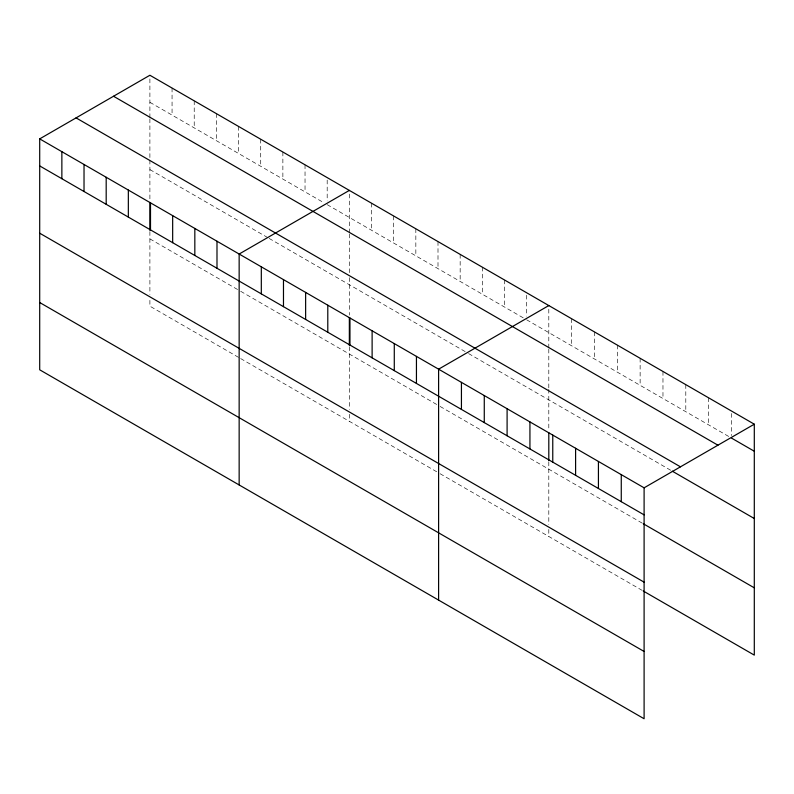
<?xml version="1.0" encoding="UTF-8"?>
<svg xmlns="http://www.w3.org/2000/svg" width="794" height="794" viewBox="0 0 794 794"><rect width="100%" height="100%" fill="white"/><g stroke="black" fill="none" stroke-linecap="round" stroke-linejoin="round"><path stroke-width="0.6" stroke-dasharray="3.97 2.98" d="M149.897 118.822L149.897 158.949M149.897 117.641L149.897 75.251M349.35 233.972L349.35 272.928M349.35 232.791L349.35 190.401M548.803 349.122L548.803 388.077M548.803 347.941L548.803 305.561M149.897 102.297L324.021 202.827M327.188 204.654L523.474 317.977M526.64 319.803L729.388 436.859M149.897 169.579L268.094 237.813M269.146 238.428L467.547 352.963M468.599 353.578L671.267 470.584M149.897 238.895L238.547 290.078M240.661 291.289L438 405.228M440.104 406.449L642.207 523.127M238.547 357.36L149.897 306.176L149.897 299.09M240.661 358.57L438 472.509M440.104 473.73L642.207 590.408M731.463 413.476L731.463 435.598M708.635 397.834L708.635 424.879M685.798 384.653L685.798 411.689M662.97 371.473L662.97 398.509M640.133 358.283L640.133 385.328M617.305 345.102L617.305 372.148M594.468 331.922L594.468 358.967M571.64 318.741L571.64 345.777M548.803 389.259L548.803 430.288M548.803 461.9L548.803 524.675M548.803 529.399L548.803 536.476M526.64 295.219L526.64 316.121M504.478 279.964L504.478 307.01M482.325 267.171L482.325 294.217M460.163 254.378L460.163 281.423M438 241.584L438 268.63M415.838 228.791L415.838 255.827M393.675 215.998L393.675 243.033M371.513 203.204L371.513 230.24M349.35 277.642L349.35 315.129M349.35 346.75L349.35 409.525M349.35 414.25L349.35 421.326M327.188 180.069L327.188 200.961M305.035 164.815L305.035 191.86M282.872 152.021L282.872 179.067M260.71 139.228L260.71 166.264M238.547 126.435L238.547 153.47M216.385 113.641L216.385 140.677M194.222 100.838L194.222 127.884M172.06 88.045L172.06 115.09M149.897 160.13L149.897 199.979M149.897 231.6L149.897 294.376"/><path stroke-width="1.19" d="M39.7 138.881L644.103 487.824L644.103 718.749L39.7 369.806L39.7 138.881L149.897 75.251L754.3 424.195L754.3 655.119L643.249 591.004M349.35 190.401L239.153 254.03L239.153 484.955M548.803 305.561L438.606 369.18L438.606 600.105M644.103 487.824L754.3 424.195M731.463 438.06L754.3 451.24M113.532 96.253L717.935 445.196M76.065 117.879L680.468 466.832M672.31 471.189L754.3 518.522M39.7 165.916L644.103 514.869M643.249 523.722L754.3 587.838M39.7 233.198L644.103 582.151M39.7 302.524L644.103 651.467M621.265 474.643L621.265 501.679M598.428 461.463L598.428 488.499M575.6 448.273L575.6 475.318M552.763 435.092L552.763 462.138M548.803 432.72L548.803 460.689M529.935 421.912L529.935 448.957M507.098 408.731L507.098 435.767M484.271 395.551L484.271 422.587M461.433 382.361L461.433 409.406M416.443 356.387L416.443 383.433M394.281 343.594L394.281 370.639M372.118 330.8L372.118 357.836M349.956 318.007L349.956 345.043M349.35 317.56L349.35 345.539M327.793 305.204L327.793 332.249M305.63 292.41L305.63 319.456M283.478 279.617L283.478 306.663M261.315 266.824L261.315 293.869M216.99 241.237L216.99 268.273M194.828 228.444L194.828 255.479M172.665 215.65L172.665 242.686M150.503 202.847L150.503 229.893M149.897 202.41L149.897 230.379M128.34 190.054L128.34 217.099M106.188 177.261L106.188 204.306M84.025 164.467L84.025 191.513M61.863 151.674L61.863 178.71"/></g></svg>
